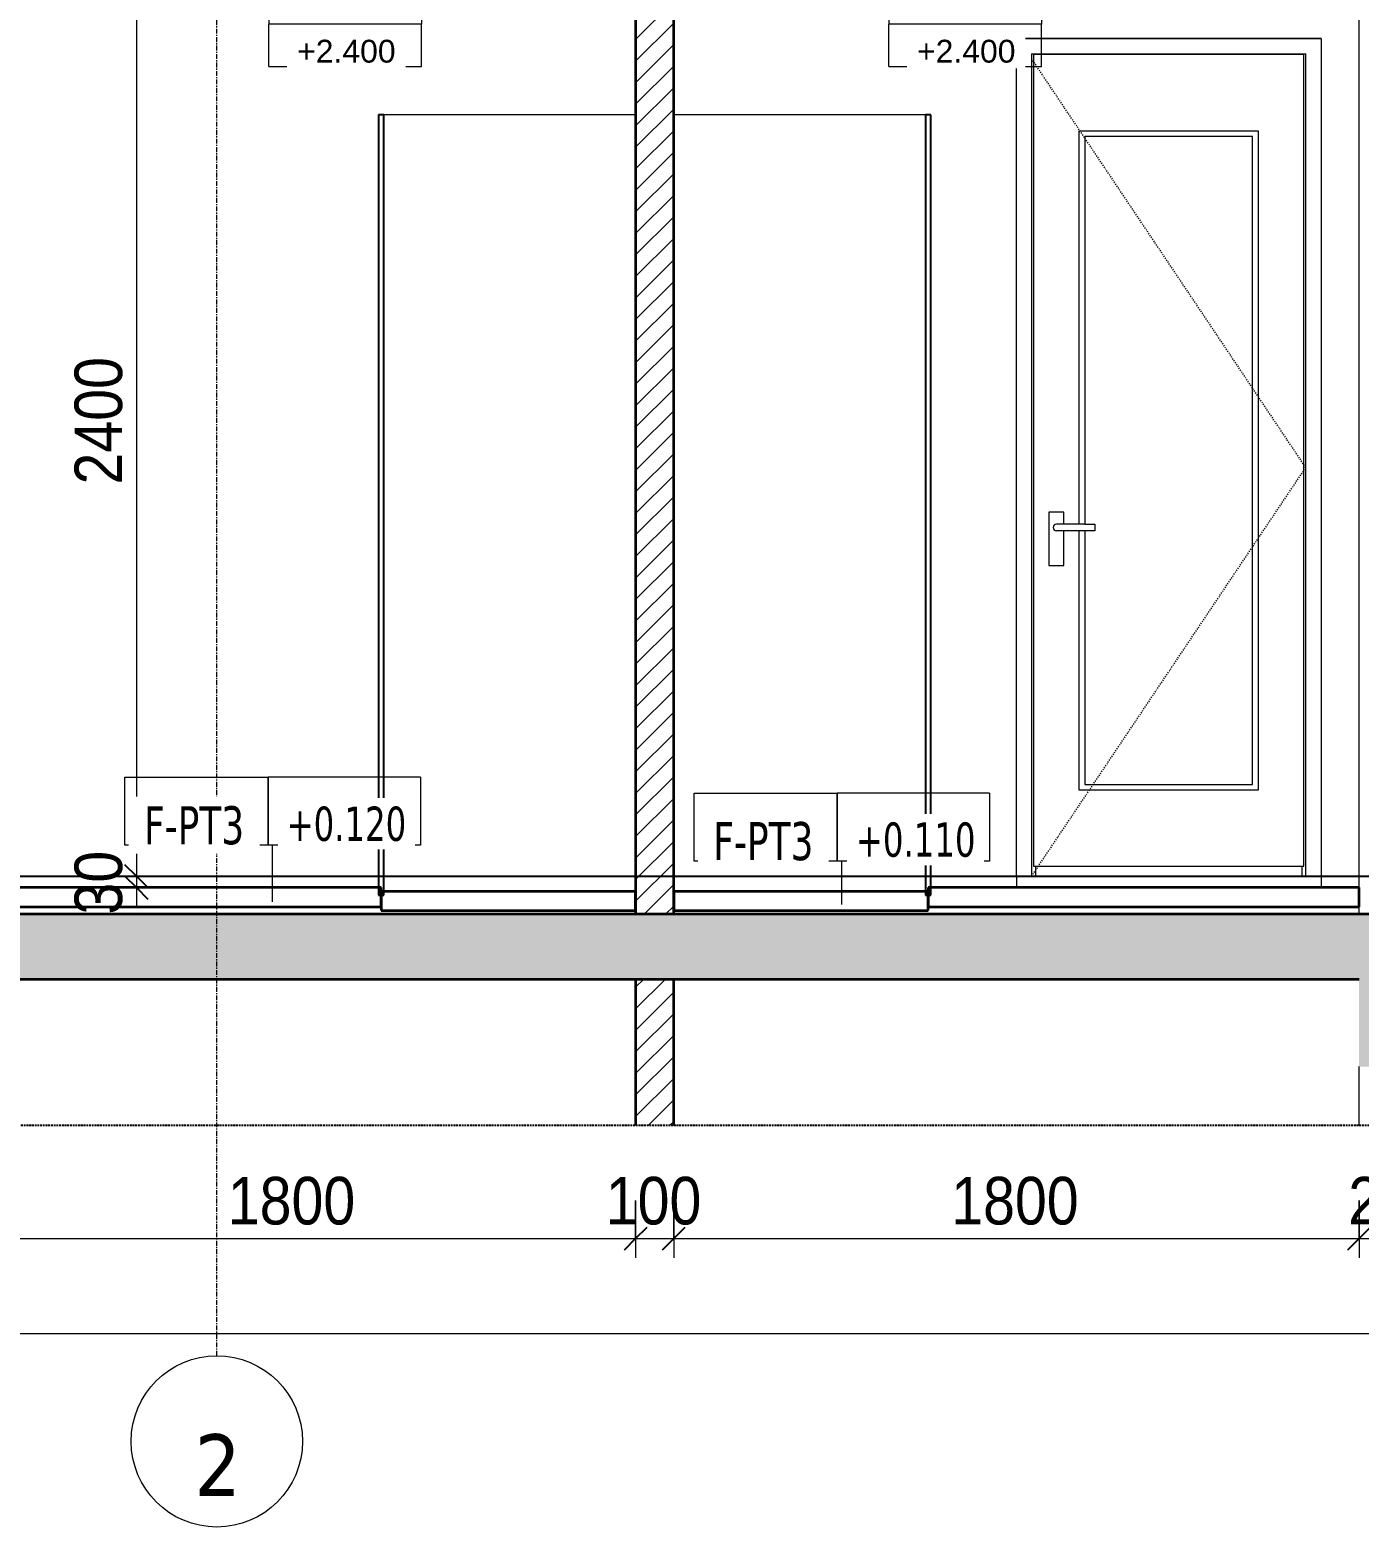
# Model space of a CAD drawing. Header units: millimetres. Extents: x 32270 to 221883, y 3811 to 78637.
# Drawn here: x 63379 to 66870, y 3891 to 7823 of the extents above; entities that cross this region are included whole.
import ezdxf

# ---------------------------------------------------------------- set-up
doc = ezdxf.new("R2010")
doc.units = ezdxf.units.MM
for name, pattern in [('Centre', [31.75, 6.35, -4.7625, 15.875, -4.7625]), ('Dash', [6, 3, -3]), ('Grid Line', [22.225, 12.7, -3.175, 3.175, -3.175]), ('Hidden', [7.14375, 4.7625, -2.38125])]:
    doc.linetypes.add(name, pattern=pattern)
for name, color, linetype, lineweight in [('0-5', 130, 'Continuous', 5), ('A-ANNO-DIMS', 211, 'Continuous', 9), ('A-ANNO-DIMS-50', 211, 'Continuous', 9), ('A-CLNG-IDEN', 151, 'Continuous', 9), ('A-DETL-GENF', 92, 'Continuous', 18), ('A-DETL-GENF-3', 92, 'Hidden', 25), ('A-DETL-GENF-4', 9, 'Continuous', 18), ('A-DETL-GENF-HDLN-1', 250, 'Dash', 18), ('A-DETL-MEDM', 33, 'Continuous', 35), ('A-DOOR-3', 250, 'Continuous', 18), ('A-FLOR-2', 250, 'Continuous', 18), ('A-FLOR-FNSH-1', 7, 'Continuous', 35), ('A-FLOR-IDEN', 11, 'Continuous', 9), ('A-FLOR-LEVL-2', 51, 'Centre', 9), ('A-GLAZ-CURT-2', 10, 'Continuous', 25), ('A-GLAZ-CURT-3', 250, 'Continuous', 18), ('A-WALL-2', 7, 'Continuous', 35), ('A-WALL-3', 250, 'Continuous', 18), ('A-WALL-PATT-1', 9, 'Continuous', 18), ('M-EQPM', 50, 'Continuous', 18), ('M-EQPM-1', 50, 'Continuous', 25), ('M-EQPM-2', 250, 'Continuous', 18), ('S-GRID-1', 1, 'Grid Line', 9), ('S-GRID-IDEN', 1, 'Continuous', 9)]:
    doc.layers.add(name, color=color, linetype=linetype, lineweight=lineweight)
doc.styles.add('Arial_1', font='arial.ttf', dxfattribs={"height": 60})
doc.styles.add('Tahoma', font='tahoma.ttf', dxfattribs={"width": 0.8, "height": 100})
doc.styles.add('Tahoma_1', font='tahoma.ttf', dxfattribs={"width": 0.8, "height": 90})
doc.styles.add('Tahoma_B', font='tahomabd.ttf', dxfattribs={"height": 162.5})
doc.styles.add('UTM Avo', font='', dxfattribs={"width": 0.9, "height": 125})
doc.styles.get('UTM Avo').set_extended_font_data('UTM Avo')
doc.dimstyles.new('1_Dim_chi_tiet_2_5', dxfattribs={"dimscale": 304.8, "dimtxt": 124.912619, "dimasz": 0.19685, "dimexe": 0.164042, "dimexo": 0.0625, "dimgap": 0.016404, "dimtad": 1, "dimdec": 0, "dimrnd": 5, "dimzin": 0, "dimdsep": 46, "dimtxsty": 'UTM Avo', "dimblk1": 'OBLIQUE', "dimblk2": 'OBLIQUE', "dimsah": 1, "dimcen": 0.09, "dimdle": 0.164042, "dimazin": 0, "dimtfac": 1, "dimtdec": 4, "dimtix": 1, "dimtmove": 0, "dimatfit": 3, "dimfxl": 0.328084, "dimfxlon": 1, "dimtvp": 1, "dimtolj": 1, "dimtzin": 0, "dimarcsym": 2})
pattern_1 = [(45, (37692.334, 15875), (-28.28427, 28.28427), [])]

# ---------------------------------------------------------------- blocks, each defined once
blk = doc.blocks.new('DOOR_CW_01 CANH MO-PANEL KINH - DIG_02-800x2200-CỬA NHÔM KÍNH-V34-TKCS_CĂN HỘ LOẠI 3A - MẶT CẮT 2')
at = {"layer": 'A-DETL-GENF-HDLN-1'}
for p, q in [((41712.6, 6673.5), (40992.6, 7747)), ((40992.6, 5600), (41712.6, 6673.5))]:
    blk.add_line(p, q, dxfattribs=at)
at = {"layer": 'A-DOOR-3'}
for p, q in [((41752.6, 7800), (40952.6, 7800)), ((40952.6, 5600), (40952.6, 7800)), ((41752.6, 7800), (41752.6, 5600)), ((40992.6, 7760), (40992.6, 5600)), ((40992.6, 7760), (41712.6, 7760)), ((41707.6, 7758), (40997.6, 7758)), ((40997.6, 7758), (40997.6, 5626)), ((41707.6, 5626), (41707.6, 7758)), ((41712.6, 5600), (41712.6, 7760)), ((41117.6, 6524.5), (41117.6, 7558)), ((41117.6, 7558), (41587.6, 7558)), ((41587.6, 7558), (41587.6, 5826)), ((41132.6, 7543), (41132.6, 6524.5)), ((41572.6, 7543), (41132.6, 7543)), ((41572.6, 5841), (41572.6, 7543)), ((41077.3, 6556), (41037.8, 6556)), ((41037.8, 6556), (41037.8, 6416)), ((41077.3, 6524.5), (41077.3, 6556)), ((41132.6, 6524.5), (41057.6, 6524.5)), ((41132.6, 6507.5), (41057.6, 6507.5)), ((41077.3, 6416), (41077.3, 6507.5)), ((41117.6, 5826), (41117.6, 6507.5)), ((41132.6, 6524.5), (41158.4, 6524.5)), ((41132.6, 6507.5), (41132.6, 5841)), ((41158.4, 6507.5), (41132.6, 6507.5)), ((41158.4, 6524.5), (41158.4, 6507.5)), ((41037.8, 6416), (41077.3, 6416)), ((41587.6, 5826), (41117.6, 5826)), ((41132.6, 5841), (41572.6, 5841)), ((40997.6, 5626), (41707.6, 5626)), ((41002.6, 5626), (41002.6, 5600)), ((41702.6, 5626), (41702.6, 5600)), ((40992.6, 5600), (40952.6, 5600)), ((41752.6, 5600), (41712.6, 5600))]:
    blk.add_line(p, q, dxfattribs=at)
for start, end in [(90, 180), (180, 270)]:
    blk.add_arc((41057.6, 6516), 8.5, start, end, dxfattribs=at)
blk = doc.blocks.new('System Panel - Glazed-901211-TKCS_CĂN HỘ LOẠI 3A - MẶT CẮT 2')
at = {"layer": 'A-GLAZ-CURT-2'}
for p, q in [((39291.1, 7600), (39277, 7600)), ((39277, 7600), (39277, 5550)), ((39291.1, 5550), (39291.1, 7600)), ((39277, 5550), (39291.1, 5550))]:
    blk.add_line(p, q, dxfattribs=at)
at = {"layer": 'A-GLAZ-CURT-3'}
blk.add_line((39452.4, 7600), (39291.1, 7600), dxfattribs=at)
blk = doc.blocks.new('System Panel - Glazed-901212-TKCS_CĂN HỘ LOẠI 3A - MẶT CẮT 2')
at = {"layer": 'A-GLAZ-CURT-3'}
blk.add_line((39952.6, 7600), (39452.4, 7600), dxfattribs=at)
blk = doc.blocks.new('System Panel - Glazed-901217-TKCS_CĂN HỘ LOẠI 3A - MẶT CẮT 2')
at = {"layer": 'A-GLAZ-CURT-3'}
blk.add_line((40552.8, 7600), (40052.6, 7600), dxfattribs=at)
blk = doc.blocks.new('System Panel - Glazed-901219-TKCS_CĂN HỘ LOẠI 3A - MẶT CẮT 2')
at = {"layer": 'A-GLAZ-CURT-2'}
for p, q in [((40728.1, 7600), (40714, 7600)), ((40714, 7600), (40714, 5550)), ((40728.1, 5550), (40728.1, 7600)), ((40714, 5550), (40728.1, 5550))]:
    blk.add_line(p, q, dxfattribs=at)
at = {"layer": 'A-GLAZ-CURT-3'}
blk.add_line((40714, 7600), (40552.8, 7600), dxfattribs=at)
blk = doc.blocks.new('NCV_TKTC_TANG 2_rvt-3-TKCS_CĂN HỘ LOẠI 3A - MẶT CẮT 2')
at = {"layer": 'A-WALL-PATT-1'}
h = blk.add_hatch(dxfattribs=at)
h.set_pattern_fill('FP_8', color=256, style=0, pattern_type=2)
h.set_pattern_definition(pattern_1)
h.paths.add_polyline_path([(39952.6, 5500), (40052.6, 5500), (40052.6, 8730), (39952.6, 8730), (39952.6, 7264.3)])
at = {"layer": 'A-FLOR-2'}
for p, q in [((40952.6, 5600), (41752.6, 5600)), ((40952.6, 5600), (40952.6, 5570)), ((41752.6, 5600), (41752.6, 5570))]:
    blk.add_line(p, q, dxfattribs=at)
at = {"layer": 'A-FLOR-FNSH-1'}
for p, q in [((39284.1, 5570), (38152.6, 5570)), ((39284.1, 5520), (39284.1, 5570)), ((39952.6, 5560), (39284.1, 5560)), ((39284.1, 5560), (39284.1, 5510)), ((39952.6, 5510), (39952.6, 5560)), ((40721, 5560), (40052.6, 5560)), ((40052.6, 5560), (40052.6, 5510)), ((41852.6, 5570), (40721, 5570)), ((40721, 5570), (40721, 5520)), ((40721, 5510), (40721, 5560)), ((41852.6, 5520), (41852.6, 5570)), ((38152.6, 5520), (39284.1, 5520)), ((39284.1, 5510), (39952.6, 5510)), ((40052.6, 5510), (40721, 5510)), ((40721, 5520), (41852.6, 5520))]:
    blk.add_line(p, q, dxfattribs=at)
at = {"layer": 'A-WALL-2'}
for p, q in [((39952.6, 8730), (39952.6, 5500)), ((40052.6, 5500), (40052.6, 8730))]:
    blk.add_line(p, q, dxfattribs=at)
at = {"layer": 'A-WALL-3'}
for p, q in [((41852.6, 5570), (41852.6, 8000)), ((40952.6, 5600), (40952.6, 7800)), ((40952.6, 7800), (41752.6, 7800)), ((41752.6, 7800), (41752.6, 5600)), ((41752.6, 5600), (40952.6, 5600)), ((41852.6, 5500), (41852.6, 5520))]:
    blk.add_line(p, q, dxfattribs=at)
at = {"layer": 'A-DOOR-3'}
blk.add_blockref('DOOR_CW_01 CANH MO-PANEL KINH - DIG_02-800x2200-CỬA NHÔM KÍNH-V34-TKCS_CĂN HỘ LOẠI 3A - MẶT CẮT 2', (0, 0), dxfattribs=at)
at = {"layer": 'A-GLAZ-CURT-3'}
for name in ['System Panel - Glazed-901211-TKCS_CĂN HỘ LOẠI 3A - MẶT CẮT 2', 'System Panel - Glazed-901212-TKCS_CĂN HỘ LOẠI 3A - MẶT CẮT 2', 'System Panel - Glazed-901217-TKCS_CĂN HỘ LOẠI 3A - MẶT CẮT 2', 'System Panel - Glazed-901219-TKCS_CĂN HỘ LOẠI 3A - MẶT CẮT 2']:
    blk.add_blockref(name, (0, 0), dxfattribs=at)
blk = doc.blocks.new('Air_Conditioner_on_wall_20381 - Air_Conditioner_on_wall_20381-V35-TKCS_CĂN HỘ LOẠI 3A - MẶT CẮT 2')
at = {"layer": 'M-EQPM-2'}
for p, q in [((36942.2, 5200), (36770, 5200)), ((36942.2, 4945), (36942.2, 5200)), ((36744.9, 5170), (36744.9, 5004.1)), ((36756.8, 4964.8), (36770.7, 4945))]:
    blk.add_line(p, q, dxfattribs=at)
for centre, radius, start, end in [((36777.9, 5167.8), 33.1, 103.7944, 176.2056), ((36824.1, 5006.8), 79.3, 181.9739, 211.9739)]:
    blk.add_arc(centre, radius, start, end, dxfattribs=at)
blk = doc.blocks.new('NCV_TKTC_TANG 1_rvt-3-TKCS_CĂN HỘ LOẠI 3A - MẶT CẮT 2')
at = {"layer": 'A-WALL-PATT-1'}
h = blk.add_hatch(dxfattribs=at)
h.set_pattern_fill('FP_8', color=256, style=0, pattern_type=2)
h.set_pattern_definition(pattern_1)
h.paths.add_polyline_path([(36952.564287, 4945), (37052.564287, 4945), (37052.564287, 5380), (36952.564287, 5380)])
h = blk.add_hatch(dxfattribs=at)
h.set_pattern_fill('FP_8', color=256, style=0, pattern_type=2)
h.set_pattern_definition(pattern_1)
h.paths.add_polyline_path([(40052.564287, 4945), (40052.564287, 5330), (39952.564287, 5330), (39952.564287, 4945)])
h = blk.add_hatch(dxfattribs=at)
h.set_pattern_fill('FP_8', color=256, style=0, pattern_type=2)
h.set_pattern_definition(pattern_1)
h.paths.add_polyline_path([(38052.564287, 4945), (38152.564287, 4945), (38152.564287, 4950), (38052.564287, 4950)])
at = {"layer": 'A-WALL-2'}
for p, q in [((36952.564287, 5380), (36952.564287, 4945)), ((37052.564287, 4945), (37052.564287, 5380)), ((39952.564287, 5330), (39952.564287, 4945)), ((40052.564287, 4945), (40052.564287, 5330)), ((38052.564287, 4950), (38052.564287, 4945)), ((38152.564287, 4945), (38152.564287, 4950))]:
    blk.add_line(p, q, dxfattribs=at)
at = {"layer": 'A-WALL-3'}
blk.add_line((41852.564287, 4945), (41852.564287, 5100), dxfattribs=at)
at = {"layer": 'M-EQPM-2'}
blk.add_blockref('Air_Conditioner_on_wall_20381 - Air_Conditioner_on_wall_20381-V35-TKCS_CĂN HỘ LOẠI 3A - MẶT CẮT 2', (0, 0), dxfattribs=at)
blk = doc.blocks.new('TKTC_XREF_251221_MB TANG 2-7 - TKTC_XREF_251221_MB TANG 2-7-2039446-TKCS_CĂN HỘ LOẠI 3A - MẶT CẮT 2')
at = {"layer": 'M-EQPM-1'}
blk.add_line((33652.6, 5600), (42843.8, 5600), dxfattribs=at)
blk = doc.blocks.new('BORDER VIEW - BORDER VIEW-3699930-TKCS_CĂN HỘ LOẠI 3A - MẶT CẮT 2')
at = {"layer": 'A-DETL-GENF-3'}
blk.add_line((42693.8, 4945), (33512.6, 4945), dxfattribs=at)
blk = doc.blocks.new('Grid - M_Grid Head - Circle-353313-TKCS_CĂN HỘ LOẠI 3A - MẶT CẮT 2')
at = {"layer": 'S-GRID-IDEN'}
blk.add_circle((33652.6, 4115.7), 225, dxfattribs=at)
blk = doc.blocks.new('DIMBLOCK62-TKCS_CĂN HỘ LOẠI 3A - MẶT CẮT 2')
at = {"layer": 'A-ANNO-DIMS-50', "lineweight": 25}
for p, q in [((63658.7, 8000), (63628.7, 8030)), ((63658.7, 8000), (63688.7, 7970)), ((63658.7, 5600), (63628.7, 5630)), ((63658.7, 5600), (63688.7, 5570))]:
    blk.add_line(p, q, dxfattribs=at)
at = {"layer": 'A-ANNO-DIMS-50'}
for p, q in [((63658.7, 8050), (63658.7, 5600)), ((63758.7, 8000), (63608.7, 8000)), ((63658.7, 8000), (63758.7, 8000)), ((63758.7, 5600), (63608.7, 5600)), ((63658.7, 5600), (63758.7, 5600))]:
    blk.add_line(p, q, dxfattribs=at)
at = {"layer": 'A-ANNO-DIMS-50', "color": 0, "insert": (63496.3, 6628.8), "char_height": 125, "width": 410.824, "attachment_point": 1, "rotation": 90, "line_spacing_factor": 1.110334, "style": 'UTM Avo'}
blk.add_mtext('2400', dxfattribs=at)
blk = doc.blocks.new('_Oblique')
at = {"color": 0, "linetype": 'ByBlock', "lineweight": -2}
blk.add_line((-0.5, -0.5), (0.5, 0.5), dxfattribs=at)
blk = doc.blocks.new('DIMBLOCK63-TKCS_CĂN HỘ LOẠI 3A - MẶT CẮT 2')
at = {"layer": 'A-ANNO-DIMS-50', "lineweight": 25}
for p, q in [((63658.7, 5600), (63628.7, 5630)), ((63658.7, 5570), (63628.7, 5600)), ((63658.7, 5600), (63688.7, 5570)), ((63658.7, 5570), (63688.7, 5540))]:
    blk.add_line(p, q, dxfattribs=at)
at = {"layer": 'A-ANNO-DIMS-50'}
for p, q in [((63758.7, 5600), (63608.7, 5600)), ((63658.7, 5600), (63658.7, 5520)), ((63658.7, 5600), (63758.7, 5600)), ((63758.7, 5570), (63608.7, 5570)), ((63658.7, 5570), (63758.7, 5570))]:
    blk.add_line(p, q, dxfattribs=at)
at = {"layer": 'A-ANNO-DIMS-50', "color": 0, "insert": (63496.3, 5499.4), "char_height": 125, "width": 205.412, "attachment_point": 1, "rotation": 90, "line_spacing_factor": 1.110334, "style": 'UTM Avo'}
blk.add_mtext('30', dxfattribs=at)
blk = doc.blocks.new('DIMBLOCK71-TKCS_CĂN HỘ LOẠI 3A - MẶT CẮT 2')
at = {"layer": 'A-ANNO-DIMS-50'}
for p, q in [((63169.9, 4748.1), (63169.9, 4598.1)), ((63169.9, 4648.1), (63169.9, 4748.1)), ((64969.9, 4748.1), (64969.9, 4598.1)), ((64969.9, 4648.1), (64969.9, 4748.1)), ((63169.9, 4648.1), (64969.9, 4648.1))]:
    blk.add_line(p, q, dxfattribs=at)
at = {"layer": 'A-ANNO-DIMS-50', "lineweight": 25}
for p, q in [((63169.9, 4648.1), (63139.9, 4618.1)), ((63169.9, 4648.1), (63199.9, 4678.1)), ((64969.9, 4648.1), (64939.9, 4618.1)), ((64969.9, 4648.1), (64999.9, 4678.1))]:
    blk.add_line(p, q, dxfattribs=at)
at = {"layer": 'A-ANNO-DIMS-50', "color": 0, "insert": (63898.8, 4810.4), "char_height": 125, "width": 410.824, "attachment_point": 1, "line_spacing_factor": 1.110334, "style": 'UTM Avo'}
blk.add_mtext('1800', dxfattribs=at)
blk = doc.blocks.new('DIMBLOCK72-TKCS_CĂN HỘ LOẠI 3A - MẶT CẮT 2')
at = {"layer": 'A-ANNO-DIMS-50'}
for p, q in [((64969.9, 4748.1), (64969.9, 4598.1)), ((64969.9, 4648.1), (64969.9, 4748.1)), ((65069.9, 4748.1), (65069.9, 4598.1)), ((65069.9, 4648.1), (65069.9, 4748.1)), ((64969.9, 4648.1), (65069.9, 4648.1))]:
    blk.add_line(p, q, dxfattribs=at)
at = {"layer": 'A-ANNO-DIMS-50', "lineweight": 25}
for p, q in [((64969.9, 4648.1), (64939.9, 4618.1)), ((64969.9, 4648.1), (64999.9, 4678.1)), ((65069.9, 4648.1), (65039.9, 4618.1)), ((65069.9, 4648.1), (65099.9, 4678.1))]:
    blk.add_line(p, q, dxfattribs=at)
at = {"layer": 'A-ANNO-DIMS-50', "color": 0, "insert": (64891.5, 4810.4), "char_height": 125, "width": 308.118, "attachment_point": 1, "line_spacing_factor": 1.110334, "style": 'UTM Avo'}
blk.add_mtext('100', dxfattribs=at)
blk = doc.blocks.new('DIMBLOCK73-TKCS_CĂN HỘ LOẠI 3A - MẶT CẮT 2')
at = {"layer": 'A-ANNO-DIMS-50'}
for p, q in [((65069.9, 4748.1), (65069.9, 4598.1)), ((65069.9, 4648.1), (65069.9, 4748.1)), ((66870, 4748.1), (66870, 4598.1)), ((66870, 4648.1), (66870, 4748.1)), ((65069.9, 4648.1), (66870, 4648.1))]:
    blk.add_line(p, q, dxfattribs=at)
at = {"layer": 'A-ANNO-DIMS-50', "lineweight": 25}
for p, q in [((65069.9, 4648.1), (65039.9, 4618.1)), ((65069.9, 4648.1), (65099.9, 4678.1)), ((66870, 4648.1), (66840, 4618.1)), ((66870, 4648.1), (66900, 4678.1))]:
    blk.add_line(p, q, dxfattribs=at)
at = {"layer": 'A-ANNO-DIMS-50', "color": 0, "insert": (65798.8, 4810.4), "char_height": 125, "width": 410.824, "attachment_point": 1, "line_spacing_factor": 1.110334, "style": 'UTM Avo'}
blk.add_mtext('1800', dxfattribs=at)
blk = doc.blocks.new('DIMBLOCK74-TKCS_CĂN HỘ LOẠI 3A - MẶT CẮT 2')
at = {"layer": 'A-ANNO-DIMS-50'}
for p, q in [((66870, 4748.1), (66870, 4598.1)), ((66870, 4648.1), (66870, 4748.1)), ((67070, 4748.1), (67070, 4598.1)), ((67070, 4648.1), (67070, 4748.1)), ((66870, 4648.1), (67070, 4648.1))]:
    blk.add_line(p, q, dxfattribs=at)
at = {"layer": 'A-ANNO-DIMS-50', "lineweight": 25}
for p, q in [((66870, 4648.1), (66840, 4618.1)), ((66870, 4648.1), (66900, 4678.1)), ((67070, 4648.1), (67040, 4618.1)), ((67070, 4648.1), (67100, 4678.1))]:
    blk.add_line(p, q, dxfattribs=at)
at = {"layer": 'A-ANNO-DIMS-50', "color": 0, "insert": (66841.6, 4810.4), "char_height": 125, "width": 308.118, "attachment_point": 1, "line_spacing_factor": 1.110334, "style": 'UTM Avo'}
blk.add_mtext('200', dxfattribs=at)
blk = doc.blocks.new('DIMBLOCK76-TKCS_CĂN HỘ LOẠI 3A - MẶT CẮT 2')
at = {"layer": 'A-ANNO-DIMS-50'}
for p, q in [((58669.9, 4498.1), (58669.9, 4348.1)), ((58669.9, 4398.1), (58669.9, 4498.1)), ((67070, 4498.1), (67070, 4348.1)), ((67070, 4398.1), (67070, 4498.1)), ((67120, 4398.1), (58619.9, 4398.1))]:
    blk.add_line(p, q, dxfattribs=at)
at = {"layer": 'A-ANNO-DIMS-50', "lineweight": 25}
for p, q in [((58669.9, 4398.1), (58699.9, 4428.1)), ((67070, 4398.1), (67100, 4428.1)), ((58669.9, 4398.1), (58639.9, 4368.1)), ((67070, 4398.1), (67040, 4368.1))]:
    blk.add_line(p, q, dxfattribs=at)
at = {"layer": 'A-ANNO-DIMS-50', "color": 0, "insert": (62698.8, 4560.4), "char_height": 125, "width": 410.824, "attachment_point": 1, "line_spacing_factor": 1.110334, "style": 'UTM Avo'}
blk.add_mtext('8400', dxfattribs=at)
blk = doc.blocks.new('M_Ceiling Tag w Height - M_Ceiling Tag w Height-4076435-TKCS_CĂN HỘ LOẠI 3A - MẶT CẮT 2')
at = {"layer": 'A-CLNG-IDEN'}
for p, q in [((38989.3, 7949.3), (38989.3, 7838.1)), ((38989.3, 7949.3), (39390.4, 7949.3)), ((39390.4, 7949.3), (39390.4, 7838.1)), ((38989.3, 7726.8), (38989.3, 7838.1)), ((39390.4, 7838.1), (38989.3, 7838.1)), ((39390.4, 7726.8), (39390.4, 7838.1)), ((38989.3, 7726.8), (39390.4, 7726.8))]:
    blk.add_line(p, q, dxfattribs=at)
blk = doc.blocks.new('TAG SAN - TTG - TAG FFL-4075299-TKCS_CĂN HỘ LOẠI 3A - MẶT CẮT 2')
at = {"layer": 'A-FLOR-IDEN'}
for p, q in [((35159.5, 5670.6), (35159.5, 5849.4)), ((35159.5, 5849.4), (35535.5, 5849.4)), ((35535.5, 5849.4), (35535.5, 5670.6)), ((35935.5, 5849.4), (35535.5, 5849.4)), ((35535.5, 5670.6), (35535.5, 5849.4)), ((35935.5, 5849.4), (35935.5, 5670.6)), ((35535.5, 5670.6), (35159.5, 5670.6)), ((35935.5, 5670.6), (35535.5, 5670.6))]:
    blk.add_line(p, q, dxfattribs=at)

msp = doc.modelspace()

# ---------------------------------------------------------------- hatches: boundary and pattern name
at = {"layer": 'A-DETL-GENF-4'}
h = msp.add_hatch(dxfattribs=at)
h.set_pattern_fill('FP_3', color=256, style=0, pattern_type=2)
h.set_pattern_definition([(50, (62709.7, 15875), (364.368, -31.878), [38.1, -419.1]), (355, (62709.7, 15875), (-70.486, 382.113), [30.48, -335.28]), (100.451, (62740.06, 15872.34), (293.885, 350.233), [32.38, -356.18]), (46.184, (62709.7, 15976.6), (542.158, -84.086), [57.15, -628.65]), (96.636, (62754.9, 15969.6), (474.805, 494.855), [48.57, -534.27]), (351.184, (62709.7, 15976.6), (474.81, 494.85), [45.72, -502.92]), (21, (62760.5, 15951.2), (303.2285, -204.5305), [38.1, -419.1]), (326, (62760.5, 15951.2), (123.604, 368.376), [30.48, -335.28]), (71.451, (62785.77, 15934.16), (426.834, 163.843), [32.38, -356.18]), (37.5, (62709.7, 15875), (6.1766, 169.1102), [3.353, -327.863, 3.353, -337.007, -336.55]), (37.5, (62709.7, 15875), (6.1766, 169.1102), [-671.576, 3.353, -333.197]), (7.5, (62709.7, 15875), (133.639, 200.3615), [3.353, -190.703, 3.353, -320.243, -128.27]), (7.5, (62709.7, 15875), (133.639, 200.3615), [-517.652, 3.353, -124.917]), (327.5, (62596.42, 15875), (271.1818, -11.4584), [3.353, -123.647, 3.353, -392.887, -525.78]), (327.5, (62596.42, 15875), (271.1818, -11.4584), [-523.24, 3.353, -522.427]), (317.5, (62545.62, 15875), (296.2585, 50.853), [3.353, -161.747, 3.353, -259.791, -373.38]), (317.5, (62545.62, 15875), (296.2585, 50.853), [-428.244, 3.353, -370.027]), (45, (62709.7, 15875), (-125.7236, 125.7236), []), (45, (62709.7, 16065.5), (-125.7236, 125.7236), [])])
h.paths.add_polyline_path([(62970, 4950), (63270, 4950), (63270, 5330), (66869.9, 5330), (66869.9, 5100), (67070, 5100), (67070, 5360), (67861.2, 5360), (67861.2, 5530), (67070, 5530), (67070, 5500), (63069.9, 5500), (63069.9, 5550), (58669.9, 5550), (58669.9, 4950), (58969.9, 4950), (58969.9, 5380), (62970, 5380)])
h.paths.add_polyline_path([(62059.9, 7810), (62059.9, 7920), (61979.9, 7920), (61979.9, 7810), (62031.8, 7810)])
h.paths.add_polyline_path([(62970, 8350), (63270, 8350), (63270, 8730), (66869.9, 8730), (66869.9, 8500), (67070, 8500), (67070, 8760), (67861.2, 8760), (67861.2, 8930), (67070, 8930), (67070, 8900), (63069.9, 8900), (63069.9, 8950), (58669.9, 8950), (58669.9, 8350), (58969.9, 8350), (58969.9, 8785), (62970, 8785), (62970, 8432.2)])

# ---------------------------------------------------------------- linework, layer by layer
at = {"layer": 'A-DETL-MEDM'}
for p, q in [((67070, 5500), (63069.9, 5500)), ((63270, 5330), (66869.9, 5330))]:
    msp.add_line(p, q, dxfattribs=at)
at = {"layer": 'A-FLOR-IDEN'}
for p, q in [((64016.5, 5533), (64016.5, 5681.2)), ((65511.6, 5525.4), (65511.6, 5639.6))]:
    msp.add_line(p, q, dxfattribs=at)
at = {"layer": 'A-FLOR-LEVL-2'}
msp.add_line((57875.8, 5600), (68750.5, 5600), dxfattribs=at)
at = {"layer": 'S-GRID-1'}
for p, q in [((63869.9, 5590.7), (63869.9, 8676.2)), ((63869.9, 4340.7), (63869.9, 5590.7))]:
    msp.add_line(p, q, dxfattribs=at)

# ---------------------------------------------------------------- block references
at = {"layer": '0-5'}
for name in ['NCV_TKTC_TANG 2_rvt-3-TKCS_CĂN HỘ LOẠI 3A - MẶT CẮT 2', 'NCV_TKTC_TANG 1_rvt-3-TKCS_CĂN HỘ LOẠI 3A - MẶT CẮT 2']:
    msp.add_blockref(name, (25017.4, 0), dxfattribs=at)
at = {"layer": 'A-CLNG-IDEN'}
for p in [(25017.4, 0), (26645.5, 0)]:
    msp.add_blockref('M_Ceiling Tag w Height - M_Ceiling Tag w Height-4076435-TKCS_CĂN HỘ LOẠI 3A - MẶT CẮT 2', p, dxfattribs=at)
at = {"layer": 'A-DETL-GENF'}
msp.add_blockref('BORDER VIEW - BORDER VIEW-3699930-TKCS_CĂN HỘ LOẠI 3A - MẶT CẮT 2', (25017.4, 0), dxfattribs=at)
at = {"layer": 'A-FLOR-IDEN'}
for p in [(28469, 10.6), (29964, -31.1)]:
    msp.add_blockref('TAG SAN - TTG - TAG FFL-4075299-TKCS_CĂN HỘ LOẠI 3A - MẶT CẮT 2', p, dxfattribs=at)
at = {"layer": 'M-EQPM'}
msp.add_blockref('TKTC_XREF_251221_MB TANG 2-7 - TKTC_XREF_251221_MB TANG 2-7-2039446-TKCS_CĂN HỘ LOẠI 3A - MẶT CẮT 2', (25017.4, 0), dxfattribs=at)
at = {"layer": 'S-GRID-IDEN'}
msp.add_blockref('Grid - M_Grid Head - Circle-353313-TKCS_CĂN HỘ LOẠI 3A - MẶT CẮT 2', (30217.4, 0), dxfattribs=at)

# ---------------------------------------------------------------- dimensions: what is measured, and where the dimension line sits
at = {"layer": 'A-ANNO-DIMS'}
for base, p1, p2, override, picture, middle in [((63658.7, 5600), (63758.7, 8000), (63758.7, 5600), {"dimpost": '<>', "dimfxl": 2400}, 'DIMBLOCK62-TKCS_CĂN HỘ LOẠI 3A - MẶT CẮT 2', (63589, 6800)), ((63658.7, 5570), (63758.7, 5600), (63758.7, 5570), {"dimpost": '<>', "dimfxl": 30}, 'DIMBLOCK63-TKCS_CĂN HỘ LOẠI 3A - MẶT CẮT 2', (63589, 5585))]:
    dim = msp.add_linear_dim(base=base, p1=p1, p2=p2, angle=90, dimstyle='1_Dim_chi_tiet_2_5', override=override, dxfattribs=at)
    dim.commit()
    dim.dimension.update_dxf_attribs({"geometry": picture, "text_midpoint": middle})
for base, p1, p2, override, picture, middle in [((64969.9, 4648.1), (63169.9, 4748.1), (64969.9, 4748.1), {"dimpost": '<>', "dimfxl": 1800}, 'DIMBLOCK71-TKCS_CĂN HỘ LOẠI 3A - MẶT CẮT 2', (64069.9, 4717.7)), ((65069.9, 4648.1), (64969.9, 4748.1), (65069.9, 4748.1), {"dimpost": '<>', "dimfxl": 100}, 'DIMBLOCK72-TKCS_CĂN HỘ LOẠI 3A - MẶT CẮT 2', (65019.9, 4717.7)), ((66870, 4648.1), (65069.9, 4748.1), (66870, 4748.1), {"dimpost": '<>', "dimfxl": 1800.071331}, 'DIMBLOCK73-TKCS_CĂN HỘ LOẠI 3A - MẶT CẮT 2', (65970, 4717.7)), ((67070, 4648.1), (66870, 4748.1), (67070, 4748.1), {"dimpost": '<>', "dimfxl": 200}, 'DIMBLOCK74-TKCS_CĂN HỘ LOẠI 3A - MẶT CẮT 2', (66970, 4717.7)), ((58669.9, 4398.1), (67070, 4498.1), (58669.9, 4498.1), {"dimpost": '<>', "dimfxl": 8400.071331}, 'DIMBLOCK76-TKCS_CĂN HỘ LOẠI 3A - MẶT CẮT 2', (62870, 4467.7))]:
    dim = msp.add_linear_dim(base=base, p1=p1, p2=p2, dimstyle='1_Dim_chi_tiet_2_5', override=override, dxfattribs=at)
    dim.commit()
    dim.dimension.update_dxf_attribs({"geometry": picture, "text_midpoint": middle})

# ---------------------------------------------------------------- next in the draw order: texts
at = {"layer": 'A-CLNG-IDEN', "char_height": 60, "width": 281, "attachment_point": 5, "line_spacing_factor": 0.936439, "style": 'Arial_1', "bg_fill": 3, "box_fill_scale": 1.25, "bg_fill_color": 256, "bg_fill_true_color": 13158600, "bg_fill_transparency": 0}
for insert in [(64210.2, 7766.4), (65838.3, 7766.4)]:
    msp.add_mtext('\\pt634.9998,1270.0002,1905,2539.9998,3175.0002,3810,4444.9998,5080.0002,5715,6349.9998,6985.0002,7620,8254.9998,8890.0002,9525,10159.9998,10795.0002,11430,12064.9998,12700.0002,13335,13969.9998,14605.0002,15240,15874.9998,16510.0002,17145,17779.9998,18415.0002,19050,19684.9998,20320.0002;+2.400', dxfattribs=dict(at, insert=insert))
at = {"layer": 'A-FLOR-IDEN', "attachment_point": 5, "line_spacing_factor": 0.996129, "bg_fill": 3, "box_fill_scale": 1.25, "bg_fill_color": 256, "bg_fill_true_color": 13158600, "bg_fill_transparency": 0}
for s, insert, char_height, width, style in [('\\pt4,8,12,16,20,24,28,32,36,40,44,48,52,56,60,64,68,72,76,80,84,88,92,96,100,104,108,112,116,120,124,128;F-PT3', (63810.3, 5733), 100, 293.6, 'Tahoma'), ('\\pt3.9996,8.0001,11.9997,16.0002,19.9998,24.0003,27.9999,32.0004,36,39.9996,44.0001,47.9997,52.0002,55.9998,60.0003,63.9999,68.0004,72,75.9996,80.0001,83.9997,88.0002,91.9998,96.0003,99.9999,104.0004,108,111.9996,116.0001,119.9997,124.0002,127.9998;+0.120', (64210.3, 5737), 90, 314.8, 'Tahoma_1'), ('\\pt4,8,12,16,20,24,28,32,36,40,44,48,52,56,60,64,68,72,76,80,84,88,92,96,100,104,108,112,116,120,124,128;F-PT3', (65305.4, 5691.3), 100, 293.6, 'Tahoma'), ('\\pt3.9996,8.0001,11.9997,16.0002,19.9998,24.0003,27.9999,32.0004,36,39.9996,44.0001,47.9997,52.0002,55.9998,60.0003,63.9999,68.0004,72,75.9996,80.0001,83.9997,88.0002,91.9998,96.0003,99.9999,104.0004,108,111.9996,116.0001,119.9997,124.0002,127.9998;+0.110', (65705.4, 5695.4), 90, 314.8, 'Tahoma_1')]:
    msp.add_mtext(s, dxfattribs=dict(at, insert=insert, char_height=char_height, width=width, style=style))
at = {"layer": 'S-GRID-IDEN', "insert": (63872.3, 4053.2), "char_height": 162.5, "width": 145.5, "attachment_point": 5, "line_spacing_factor": 0.996129, "style": 'Tahoma_B', "bg_fill": 3, "box_fill_scale": 1.25, "bg_fill_color": 256, "bg_fill_true_color": 13158600, "bg_fill_transparency": 0}
msp.add_mtext('\\pt634.99962,1269.99925,1905.0005,2540.00013,3174.99975,3809.99937,4445.00062,5080.00025,5714.99987,6349.9995,6985.00075,7620.00037,8255,8889.99962,9524.99925,10160.0005,10795.00013,11429.99975,12064.99938,12700.00063,13335.00025,13969.99988,14604.9995,15240.00075,15875.00038,16510,17144.99963,17779.99925,18415.0005,19050.00013,19684.99975,20319.99938;2', dxfattribs=at)

doc.saveas('drawing.dxf')
